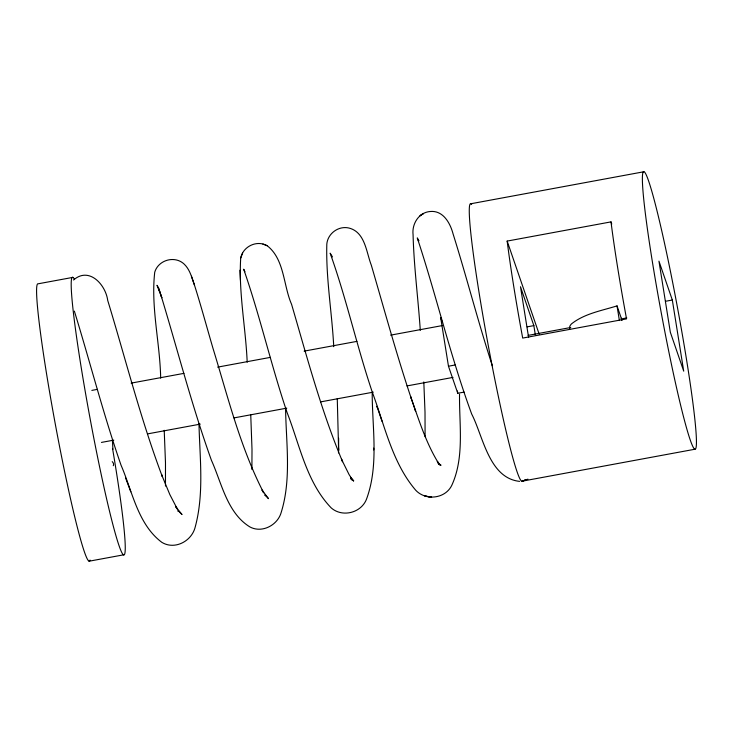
<?xml version="1.0" encoding="UTF-8"?>
<svg xmlns="http://www.w3.org/2000/svg" width="733" height="733" viewBox="0 0 733 733"><rect width="100%" height="100%" fill="white"/><g stroke="black" fill="none" stroke-linecap="round" stroke-linejoin="round"><path stroke-width="1.1" d="M338.637 438.288L338.619 450.52L337.272 398.615M244.969 271.769L243.677 269.194C260.087 316.372 271.128 365.272 287.107 412.615C299.705 444.821 306.486 482.314 331.243 507.932C342.238 517.599 360.838 513.045 366.353 499.558C379.007 465.867 372.254 428.356 372.199 393.209M373.711 449.952L373.72 448.092M425.094 436.703L425.012 412.157L423.811 381.939M165.475 486.08L165.484 462.78L164.219 430.308M251.905 469.45L252.005 449.384L250.732 414.493M338.499 452.948L338.619 448.66M351.299 479.464L353.682 480.729L350.905 478.686L353.618 480.995L350.502 477.293L352.564 480.005L349.1 474.608L341.477 459.243L342.595 461.753C321.228 410.801 307.054 357.237 291.569 304.296C283.277 285.485 284.587 259.253 267.233 245.757C256.907 239.737 242.98 246.416 240.708 258.034C238.527 292.76 245.711 327.541 247.195 362.239M240.708 258.034L242.623 253.096M73.566 279.997C89.124 266.308 105.689 284.743 107.705 300.393C125.6 359.106 140.571 418.8 162.213 476.313L161.544 474.553L169.836 494.564L177.368 509.087L175.673 506.595L182.022 514.529L179.576 512.175M527.952 479.162L522.831 480.94L526.88 479.529M522.831 480.94L525.689 479.95M621.978 320.257L617.03 305.89C601.573 310.719 584.43 313.596 571.456 323.913A24.922 9.254 -9.1 0 0 569.55 327.788L569.761 329.016M470.696 203.783L643.776 171.779M72.787 277.395L38.171 283.799A141.066 8.448 79.5 0 0 56.514 430.592A141.066 8.448 79.5 0 0 90.058 560.067M611.01 221.879A141.066 8.448 79.5 0 0 626.541 318.882L522.693 338.078A141.066 8.448 79.5 0 1 507.163 241.084L611.01 221.879L611.753 224.051M91.836 390.396L97.452 389.351M131.152 383.121L183.946 373.363M217.637 367.132L270.431 357.365M304.131 351.134L356.925 341.376M390.616 335.146L442.292 325.589M527.155 326.863L533.853 325.626L535.301 334.66M665.619 301.263L672.326 300.026L683.715 371.155L670.338 332.269L658.949 261.131L672.326 300.026M528.145 335.384L570.778 327.495M621.373 318.919L626.779 317.92M441.816 320.962L440.698 317.71L448.468 366.216L455.138 364.979M101.438 442.411L113.798 440.13M147.498 433.899L200.283 424.132M233.983 417.902L286.777 408.144M320.477 401.913L373.271 392.155M406.962 385.924L453.012 377.403M448.468 366.216L457.768 393.273L464.145 392.1M89.05 561.221L123.666 554.817M521.923 481.224L695.003 449.219A141.066 8.448 79.5 0 0 663.878 240.314A141.066 8.448 79.5 0 0 649.291 241.963A141.066 8.448 79.5 0 0 695.003 449.219M519.642 481.379C488.929 478.163 483.111 436.117 471.722 414.127C450.438 356.385 436.538 296.279 417.269 237.913L418.9 240.818L417.947 239.847M267.233 245.757L262.89 244.098M177.514 510.819L179.255 511.735M438.316 463.531L440.991 465.29L438.169 463.073L440.432 465.281L437.271 461.405L439.085 464.099C426.029 443.355 418.818 419.624 410.654 396.69L415.684 411.36L415.089 409.628M264.567 495.05L266.372 496.241M266.207 496.259L268.498 498.66L262.002 490.038L263.678 492.796C240.177 447.212 227.917 396.892 212.918 348.102C206.779 327.092 201.071 305.945 194.456 285.073C191.863 277.825 190.03 269.771 184.304 264.237C174.985 255.212 158.374 259.83 154.736 272.19C150.714 307.338 160.023 342.934 160.674 378.146M332.48 256.916L330.143 253.178C346.471 298.762 356.843 346.315 372.318 392.219C384.706 425.47 392.192 462.761 415.767 490.285C425.772 500.96 445.252 498.806 451.757 485.393C464.722 457.181 459.087 424.315 459.545 394.198M158.832 288.335L156.999 285.284L161.846 297.772L158.823 288.811L159.886 291.936M74.363 311.122C90.15 362.414 103.435 414.484 121.055 465.208C132.38 491.367 137.786 524.342 161.856 542.356C174.381 550.025 190.8 541.705 194.859 528.291C204.388 494.363 199.788 458.382 198.973 423.647M125.618 478.09L130.786 491.797M377.385 407.63L376.909 406.256L382.095 421.457M507.163 241.084L539.158 334.12M533.853 325.626L520.485 286.74L528.621 337.546M194.456 285.073L191.441 276.259M411.131 398.065C396.461 354.204 384.284 309.573 371.319 265.199C366.262 252.262 365.199 232.031 348.881 228.018C338.527 225.599 327.788 233.47 326.817 244.043C325.855 278.329 331.976 312.469 333.744 346.672M492.319 365.703C478.154 322.117 466.82 277.688 453.095 233.974C450.273 223.244 443.208 210.188 430.179 211.507C418.809 212.35 411.772 223.977 413.073 234.679C413.907 266.665 418.158 298.459 420.293 330.363M160.848 294.84C177.606 350.035 191.954 406 211.443 460.333C221.723 483.12 227.12 512.963 249.926 526.945C261.489 533.193 276.359 525.873 280.702 513.97C291.835 479.886 286.007 442.934 285.558 407.759M621.254 318.168L621.621 320.422M617.03 305.89L619.385 320.55M457.41 391.019L457.768 393.273M112.387 439.708L112.909 449.32M239.948 270.211L240.451 280.363M522.638 480.427A141.066 8.448 79.5 0 1 487.912 343.594A141.066 8.448 79.5 0 1 471.649 204.36M112.534 448.44A141.066 8.448 79.5 0 1 121.44 551.821A141.066 8.448 79.5 0 1 85.138 390.955A141.066 8.448 79.5 0 1 74.317 279.071M112.231 461.643A17.629 6.89 4.6 0 1 113.267 465.73M422.694 213.999L420.018 215.786L423.527 213.45L422.694 213.999M431.581 497.258L424.975 495.994L431.581 497.258"/></g></svg>
